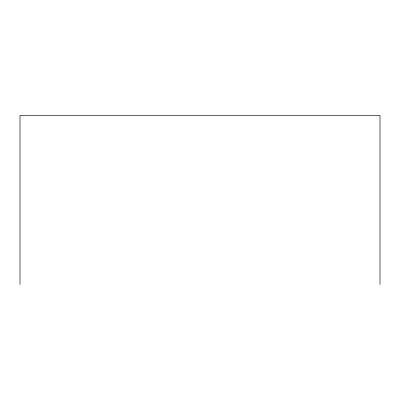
<?xml version="1.0" encoding="UTF-8"?>
<svg xmlns="http://www.w3.org/2000/svg" width="400" height="400" viewBox="0 0 400 400"><rect width="100%" height="100%" fill="white"/><g stroke="black" fill="none" stroke-linecap="round" stroke-linejoin="round"><path stroke-width="0.6" d="M380 284.495L380 115.505L20 115.505L20 284.495"/></g></svg>
